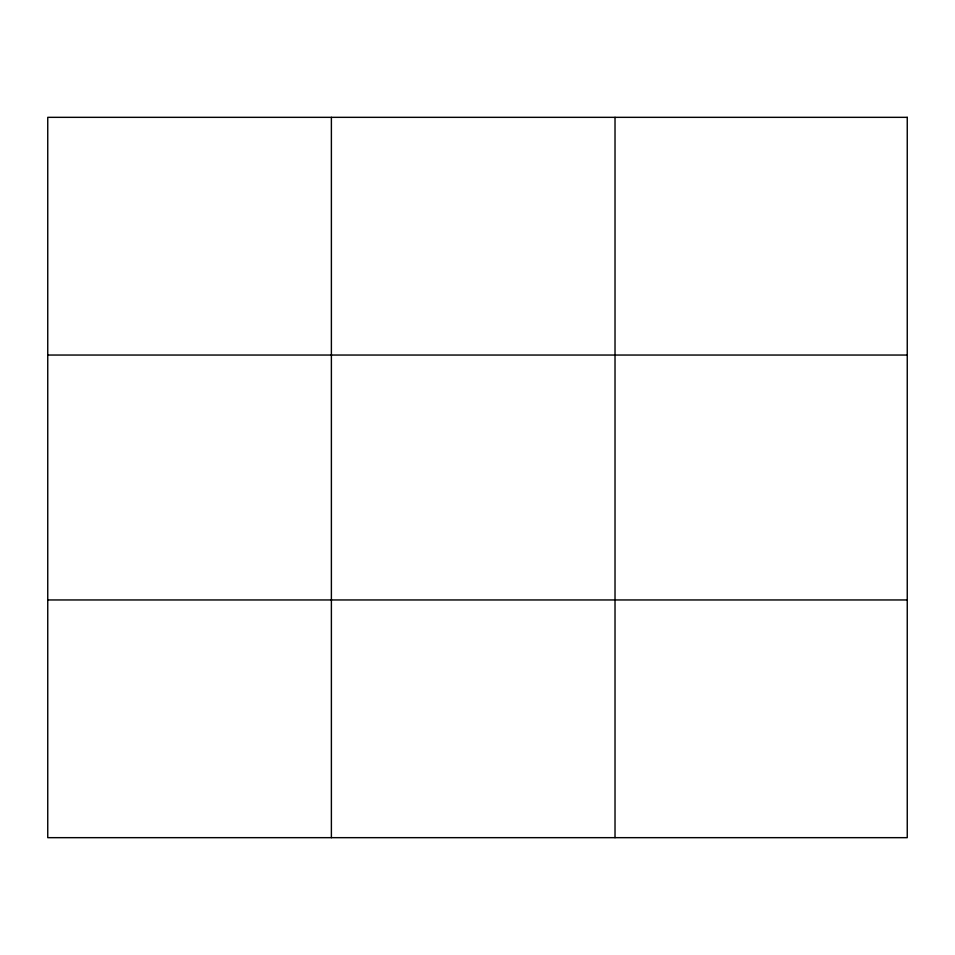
<?xml version="1.0" encoding="UTF-8"?>
<svg xmlns="http://www.w3.org/2000/svg" width="955" height="955" viewBox="0 0 955 955"><rect width="100%" height="100%" fill="white"/><g stroke="black" fill="none" stroke-linecap="round" stroke-linejoin="round"><path stroke-width="1.43" d="M331.385 117.334L331.385 837.666M615.02 117.334L615.02 837.666M47.75 355.045L907.25 355.045M47.75 599.955L907.25 599.955M907.25 117.334L907.25 837.666L47.75 837.666L47.75 117.334L907.25 117.334"/></g></svg>
